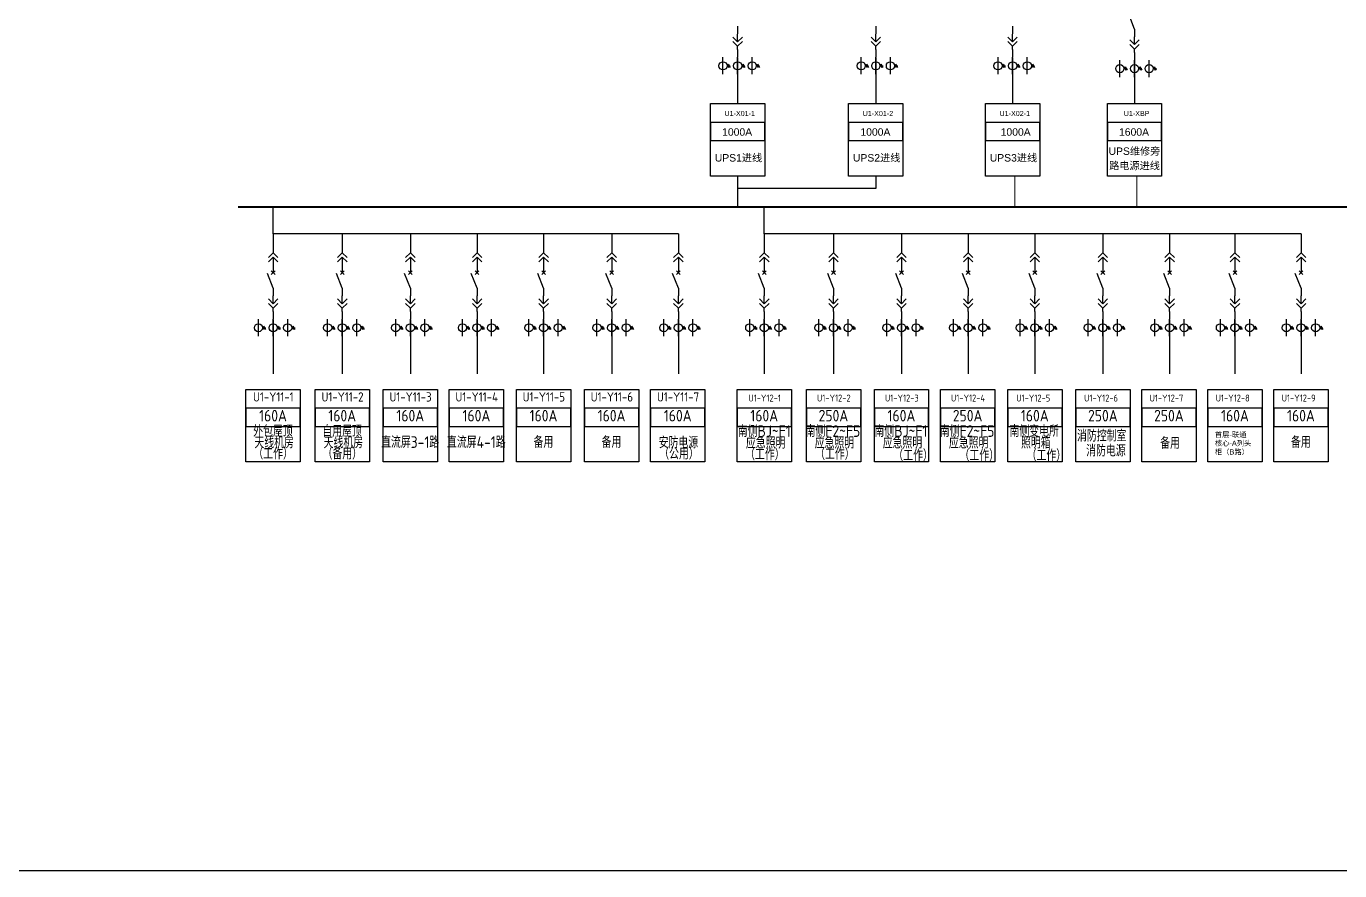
# Model space of a CAD drawing. Header units: millimetres. Extents: x -3460 to -460, y 6070 to 9130.
# Drawn here: x -951.6 to -825.5, y 8243.4 to 8324.5 of the extents above; entities that cross this region are included whole.
import ezdxf
from ezdxf.enums import TextEntityAlignment as Align

# ---------------------------------------------------------------- set-up
doc = ezdxf.new("R2010")
doc.units = ezdxf.units.MM
doc.header["$LTSCALE"] = 1000
doc.header["$MEASUREMENT"] = 0
doc.styles.add('HZSONG', font='gbenor.shx', dxfattribs={"height": 1200, "bigfont": 'gbcbig.shx'})
doc.styles.get("Standard").update_dxf_attribs({"font": 'arial.ttf'})

# ---------------------------------------------------------------- blocks, each defined once
blk = doc.blocks.new('DYDQAA05')
at = {"color": 0}
blk.add_lwpolyline([(0, 0), (0, -7)], dxfattribs=at)
blk = doc.blocks.new('DYDQAA03')
at = {"color": 0}
for points in [[(0, 0), (0, -1.5)], [(-2.12, -3.62), (0, -1.5)], [(-2.12, -5.62), (0, -3.5)], [(2.12, -3.62), (0, -1.5)], [(2.12, -5.62), (0, -3.5)], [(0, -3.5), (0, -7)]]:
    blk.add_lwpolyline(points, dxfattribs=at)
blk = doc.blocks.new('DYDQAA09')
at = {"color": 0}
blk.add_lwpolyline([(0, 0), (0, -3.5)], dxfattribs=at)
blk.add_lwpolyline([(0, 0), (0, -3.5)], dxfattribs=at)
blk.add_lwpolyline([(0, 0), (0, -3.5)], dxfattribs=at)
blk.add_lwpolyline([(0, 0), (0, -3.5)], dxfattribs=at)
blk.add_lwpolyline([(0, 0), (0, -3.5)], dxfattribs=at)
blk.add_lwpolyline([(0, 0), (0, -3.5)], dxfattribs=at)
blk.add_lwpolyline([(0, 0), (0, -3.5)], dxfattribs=at)
blk.add_lwpolyline([(0, 0), (0, -3.5)], dxfattribs=at)
blk.add_lwpolyline([(0, 0), (0, -3.5)], dxfattribs=at)
blk = doc.blocks.new('DYDQ0201')
at = {"color": 0}
for points in [[(0.86, -0.86), (-0.86, 0.86)], [(-0.86, -0.86), (0.86, 0.86)], [(0, -7), (-2.61, -0.37)]]:
    blk.add_lwpolyline(points, dxfattribs=at)
blk = doc.blocks.new('DYDQAA04')
at = {"color": 0}
for points in [[(0, -3.5), (0, 0)], [(-2.12, -1.38), (0, -3.5)], [(-2.12, -3.38), (0, -5.5)], [(2.12, -1.38), (0, -3.5)], [(2.12, -3.38), (0, -5.5)], [(0, -7), (0, -5.5)]]:
    blk.add_lwpolyline(points, dxfattribs=at)
blk = doc.blocks.new('A$C03DD39B5')
for p, q in [((417, 475), (283, 392)), ((417, 422), (283, 339)), ((350, 333), (350, 467))]:
    blk.add_line(p, q)
blk.add_lwpolyline([(700, 167), (0, 167)])
blk.add_circle((350, 167), 167)

msp = doc.modelspace()

# ---------------------------------------------------------------- linework, layer by layer
for p, q in [((-883.33, 8321.47, 14033.71), (-883.33, 8319.83, 14033.71)), ((-870.07, 8321.47, 14033.71), (-870.07, 8319.83, 14033.71)), ((-856.94, 8321.47, 14033.71), (-856.94, 8319.83, 14033.71)), ((-845.24, 8321.21, 1904.64), (-845.24, 8317.07, 1904.64)), ((-883.33, 8319.83, 14033.71), (-883.33, 8317.08, 14033.71)), ((-870.07, 8319.83, 14033.71), (-870.07, 8317.08, 14033.71)), ((-856.94, 8319.83, 14033.71), (-856.94, 8317.08, 14033.71)), ((-883.33, 8310.12, 14033.71), (-883.33, 8307.15, -657.05)), ((-870.07, 8310.12, 14033.71), (-870.07, 8308.93, 1904.64)), ((-870.07, 8308.93, 1904.64), (-883.33, 8308.93, 1904.64)), ((-927.91, 8304.57, -11147.47), (-927.91, 8307.15, -9764.19)), ((-927.91, 8304.57, -11147.47), (-927.91, 8307.15, -9764.19)), ((-880.77, 8304.57, -11147.47), (-880.77, 8307.15, -9764.19)), ((-880.77, 8304.57, -11147.47), (-880.77, 8307.15, -9764.19)), ((-889.02, 8304.57, -2836.78), (-927.91, 8304.57, -11147.52)), ((-829.26, 8304.57, -2836.78), (-880.77, 8304.57, -11147.52)), ((-927.91, 8296.33, -8946.3), (-927.91, 8294.69, -8946.3)), ((-921.27, 8296.33, -8946.3), (-921.27, 8294.69, -8946.3)), ((-914.74, 8296.33, -8946.3), (-914.74, 8294.69, -8946.3)), ((-908.34, 8296.33, -8946.3), (-908.34, 8294.69, -8946.3)), ((-901.95, 8296.33, -6228.2), (-901.95, 8294.69, -6228.2)), ((-895.42, 8296.33, -6228.2), (-895.42, 8294.69, -6228.2)), ((-889.02, 8296.33, -6228.2), (-889.02, 8294.69, -6228.2)), ((-880.77, 8296.33, -8946.3), (-880.77, 8294.69, -8946.3)), ((-874.13, 8296.33, -8946.3), (-874.13, 8294.69, -8946.3)), ((-867.6, 8296.33, -8946.3), (-867.6, 8294.69, -8946.3)), ((-861.2, 8296.33, -8946.3), (-861.2, 8294.69, -8946.3)), ((-854.81, 8296.33, -6228.2), (-854.81, 8294.69, -6228.2)), ((-848.28, 8296.33, -6228.2), (-848.28, 8294.69, -6228.2)), ((-841.87, 8296.33, -6228.2), (-841.87, 8294.69, -6228.2)), ((-835.6, 8296.33, -635.57), (-835.6, 8294.69, -635.57)), ((-829.26, 8296.33, 4957.06), (-829.26, 8294.69, 4957.06)), ((-927.91, 8294.69, -8946.3), (-927.91, 8291.12, -8946.3)), ((-921.27, 8294.69, -8946.3), (-921.27, 8291.12, -8946.3)), ((-914.74, 8294.69, -8946.3), (-914.74, 8291.12, -8946.3)), ((-908.34, 8294.69, -8946.3), (-908.34, 8291.12, -8946.3)), ((-901.95, 8294.69, -6228.2), (-901.95, 8291.12, -6228.2)), ((-895.42, 8294.69, -6228.2), (-895.42, 8291.12, -6228.2)), ((-889.02, 8294.69, -6228.2), (-889.02, 8291.12, -6228.2)), ((-880.77, 8294.69, -8946.3), (-880.77, 8291.12, -8946.3)), ((-874.13, 8294.69, -8946.3), (-874.13, 8291.12, -8946.3)), ((-867.6, 8294.69, -8946.3), (-867.6, 8291.12, -8946.3)), ((-861.2, 8294.69, -8946.3), (-861.2, 8291.12, -8946.3)), ((-854.81, 8294.69, -6228.2), (-854.81, 8291.12, -6228.2)), ((-848.28, 8294.69, -6228.2), (-848.28, 8291.12, -6228.2)), ((-841.87, 8294.69, -6228.2), (-841.87, 8291.12, -6228.2)), ((-835.6, 8294.69, -635.57), (-835.6, 8291.12, -635.57)), ((-829.26, 8294.69, 4957.06), (-829.26, 8291.12, 4957.06))]:
    msp.add_line(p, q)
at = {"lineweight": 20}
for p, q in [((-856.72, 8310.13), (-856.72, 8307.24)), ((-845.02, 8310.11), (-845.02, 8307.12))]:
    msp.add_line(p, q, dxfattribs=at)
at = {"color": 1, "lineweight": 40}
msp.add_line((-931.27, 8307.15, -9764.19), (-769.99, 8307.15, -9764.19), dxfattribs=at)
at = {"color": 1, "lineweight": 30, "ltscale": 0.002916}
msp.add_lwpolyline([(-1320, 8442.28), (-582.33, 8442.28), (-582.33, 8243.43), (-1320, 8243.43)], close=True, dxfattribs=at)
for points, elevation in [([(-885.94, 8317.08), (-880.73, 8317.08), (-880.73, 8310.12), (-885.94, 8310.12)], 14033.71), ([(-872.68, 8317.08), (-867.47, 8317.08), (-867.47, 8310.12), (-872.68, 8310.12)], 14033.71), ([(-859.54, 8317.08), (-854.33, 8317.08), (-854.33, 8310.12), (-859.54, 8310.12)], 14033.71), ([(-847.85, 8317.08), (-842.64, 8317.08), (-842.64, 8310.12), (-847.85, 8310.12)], 14033.71), ([(-885.94, 8313.53), (-880.73, 8313.53), (-880.73, 8315.26), (-885.94, 8315.26)], 14033.71), ([(-872.68, 8313.53), (-867.47, 8313.53), (-867.47, 8315.26), (-872.68, 8315.26)], 14033.71), ([(-859.54, 8313.53), (-854.33, 8313.53), (-854.33, 8315.26), (-859.54, 8315.26)], 14033.71), ([(-847.85, 8313.53), (-842.64, 8313.53), (-842.64, 8315.26), (-847.85, 8315.26)], 14033.71), ([(-930.52, 8289.63), (-925.31, 8289.63), (-925.31, 8282.68), (-930.52, 8282.68)], -9764.24), ([(-923.88, 8289.63), (-918.67, 8289.63), (-918.67, 8282.68), (-923.88, 8282.68)], -9764.24), ([(-917.35, 8289.63), (-912.14, 8289.63), (-912.14, 8282.68), (-917.35, 8282.68)], -9764.24), ([(-911, 8289.63), (-905.79, 8289.63), (-905.79, 8282.68), (-911, 8282.68)], -9764.24), ([(-904.56, 8289.63), (-899.35, 8289.63), (-899.35, 8282.68), (-904.56, 8282.68)], -7046.14), ([(-898.03, 8289.63), (-892.82, 8289.63), (-892.82, 8282.68), (-898.03, 8282.68)], -7046.14), ([(-891.68, 8289.63), (-886.47, 8289.63), (-886.47, 8282.68), (-891.68, 8282.68)], -7046.14), ([(-883.37, 8289.63), (-878.16, 8289.63), (-878.16, 8282.68), (-883.37, 8282.68)], -9764.24), ([(-876.73, 8289.63), (-871.52, 8289.63), (-871.52, 8282.68), (-876.73, 8282.68)], -9764.24), ([(-870.2, 8289.63), (-865, 8289.63), (-865, 8282.68), (-870.2, 8282.68)], -9764.24), ([(-863.85, 8289.63), (-858.65, 8289.63), (-858.65, 8282.68), (-863.85, 8282.68)], -9764.24), ([(-857.41, 8289.63), (-852.2, 8289.63), (-852.2, 8282.68), (-857.41, 8282.68)], -7046.14), ([(-850.88, 8289.63), (-845.67, 8289.63), (-845.67, 8282.68), (-850.88, 8282.68)], -7046.14), ([(-844.53, 8289.63), (-839.32, 8289.63), (-839.32, 8282.68), (-844.53, 8282.68)], -7046.14), ([(-838.2, 8289.63), (-832.99, 8289.63), (-832.99, 8282.68), (-838.2, 8282.68)], -1453.51), ([(-831.87, 8289.63), (-826.66, 8289.63), (-826.66, 8282.68), (-831.87, 8282.68)], 4139.12), ([(-930.52, 8286.08), (-925.31, 8286.08), (-925.31, 8287.82), (-930.52, 8287.82)], -9764.24), ([(-923.88, 8286.08), (-918.67, 8286.08), (-918.67, 8287.82), (-923.88, 8287.82)], -9764.24), ([(-917.35, 8286.08), (-912.14, 8286.08), (-912.14, 8287.82), (-917.35, 8287.82)], -9764.24), ([(-911, 8286.08), (-905.79, 8286.08), (-905.79, 8287.82), (-911, 8287.82)], -9764.24), ([(-904.56, 8286.08), (-899.35, 8286.08), (-899.35, 8287.82), (-904.56, 8287.82)], -7046.14), ([(-898.03, 8286.08), (-892.82, 8286.08), (-892.82, 8287.82), (-898.03, 8287.82)], -7046.14), ([(-891.68, 8286.08), (-886.47, 8286.08), (-886.47, 8287.82), (-891.68, 8287.82)], -7046.14), ([(-883.37, 8286.08), (-878.16, 8286.08), (-878.16, 8287.82), (-883.37, 8287.82)], -9764.24), ([(-876.73, 8286.08), (-871.52, 8286.08), (-871.52, 8287.82), (-876.73, 8287.82)], -9764.24), ([(-870.2, 8286.08), (-865, 8286.08), (-865, 8287.82), (-870.2, 8287.82)], -9764.24), ([(-863.85, 8286.08), (-858.65, 8286.08), (-858.65, 8287.82), (-863.85, 8287.82)], -9764.24), ([(-857.41, 8286.08), (-852.2, 8286.08), (-852.2, 8287.82), (-857.41, 8287.82)], -7046.14), ([(-850.88, 8286.08), (-845.67, 8286.08), (-845.67, 8287.82), (-850.88, 8287.82)], -7046.14), ([(-844.53, 8286.08), (-839.32, 8286.08), (-839.32, 8287.82), (-844.53, 8287.82)], -7046.14), ([(-838.2, 8286.08), (-832.99, 8286.08), (-832.99, 8287.82), (-838.2, 8287.82)], -1453.51), ([(-831.87, 8286.08), (-826.66, 8286.08), (-826.66, 8287.82), (-831.87, 8287.82)], 4139.12)]:
    msp.add_lwpolyline(points, close=True, dxfattribs=dict(elevation=elevation))

# ---------------------------------------------------------------- block references
at = {"xscale": 0.2128954749704126, "yscale": 0.2128954749704126, "zscale": 0.2128954749704126}
for name, p in [('DYDQ0201', (-845.24, 8325.72, -296.57)), ('DYDQAA04', (-883.33, 8323.75, 11832.5)), ('DYDQAA09', (-883.33, 8324.5, 11832.5)), ('DYDQAA04', (-870.07, 8323.75, 11832.5)), ('DYDQAA09', (-870.07, 8324.5, 11832.5)), ('DYDQAA04', (-856.94, 8323.75, 11832.5)), ('DYDQAA09', (-856.94, 8324.5, 11832.5)), ('DYDQAA04', (-845.24, 8323.48, -296.57)), ('DYDQAA09', (-845.24, 8324.23, -296.57)), ('DYDQAA09', (-883.33, 8322.26, 11832.5)), ('DYDQAA09', (-870.07, 8322.26, 11832.5)), ('DYDQAA09', (-856.94, 8322.26, 11832.5)), ('DYDQAA09', (-845.24, 8321.99, -296.57)), ('DYDQAA05', (-927.91, 8304.57, -11147.52)), ('DYDQAA05', (-921.27, 8304.57, -11147.52)), ('DYDQAA05', (-914.74, 8304.57, -11147.52)), ('DYDQAA05', (-908.34, 8304.57, -11147.52)), ('DYDQAA05', (-901.95, 8304.57, -8429.41)), ('DYDQAA05', (-895.42, 8304.57, -8429.41)), ('DYDQAA05', (-889.02, 8304.57, -8429.41)), ('DYDQAA05', (-880.77, 8304.57, -11147.52)), ('DYDQAA05', (-874.13, 8304.57, -11147.52)), ('DYDQAA05', (-867.6, 8304.57, -11147.52)), ('DYDQAA05', (-861.2, 8304.57, -11147.52)), ('DYDQAA05', (-854.81, 8304.57, -8429.41)), ('DYDQAA05', (-848.28, 8304.57, -8429.41)), ('DYDQAA05', (-841.87, 8304.57, -8429.41)), ('DYDQAA05', (-835.6, 8304.57, -2836.78)), ('DYDQAA05', (-829.26, 8304.57, 2755.85)), ('DYDQAA03', (-927.91, 8303.08, -11147.52)), ('DYDQAA03', (-921.27, 8303.08, -11147.52)), ('DYDQAA03', (-914.74, 8303.08, -11147.52)), ('DYDQAA03', (-908.34, 8303.08, -11147.52)), ('DYDQAA03', (-901.95, 8303.08, -8429.41)), ('DYDQAA03', (-895.42, 8303.08, -8429.41)), ('DYDQAA03', (-889.02, 8303.08, -8429.41)), ('DYDQAA03', (-880.77, 8303.08, -11147.52)), ('DYDQAA03', (-874.13, 8303.08, -11147.52)), ('DYDQAA03', (-867.6, 8303.08, -11147.52)), ('DYDQAA03', (-861.2, 8303.08, -11147.52)), ('DYDQAA03', (-854.81, 8303.08, -8429.41)), ('DYDQAA03', (-848.28, 8303.08, -8429.41)), ('DYDQAA03', (-841.87, 8303.08, -8429.41)), ('DYDQAA03', (-835.6, 8303.08, -2836.78)), ('DYDQAA03', (-829.26, 8303.08, 2755.85)), ('DYDQ0201', (-927.91, 8300.84, -11147.52)), ('DYDQAA09', (-927.91, 8301.59, -11147.52)), ('DYDQ0201', (-921.27, 8300.84, -11147.52)), ('DYDQAA09', (-921.27, 8301.59, -11147.52)), ('DYDQ0201', (-914.74, 8300.84, -11147.52)), ('DYDQAA09', (-914.74, 8301.59, -11147.52)), ('DYDQ0201', (-908.34, 8300.84, -11147.52)), ('DYDQAA09', (-908.34, 8301.59, -11147.52)), ('DYDQ0201', (-901.95, 8300.84, -8429.41)), ('DYDQAA09', (-901.95, 8301.59, -8429.41)), ('DYDQ0201', (-895.42, 8300.84, -8429.41)), ('DYDQAA09', (-895.42, 8301.59, -8429.41)), ('DYDQ0201', (-889.02, 8300.84, -8429.41)), ('DYDQAA09', (-889.02, 8301.59, -8429.41)), ('DYDQ0201', (-880.77, 8300.84, -11147.52)), ('DYDQAA09', (-880.77, 8301.59, -11147.52)), ('DYDQ0201', (-874.13, 8300.84, -11147.52)), ('DYDQAA09', (-874.13, 8301.59, -11147.52)), ('DYDQ0201', (-867.6, 8300.84, -11147.52)), ('DYDQAA09', (-867.6, 8301.59, -11147.52)), ('DYDQ0201', (-861.2, 8300.84, -11147.52)), ('DYDQAA09', (-861.2, 8301.59, -11147.52)), ('DYDQ0201', (-854.81, 8300.84, -8429.41)), ('DYDQAA09', (-854.81, 8301.59, -8429.41)), ('DYDQ0201', (-848.28, 8300.84, -8429.41)), ('DYDQAA09', (-848.28, 8301.59, -8429.41)), ('DYDQ0201', (-841.87, 8300.84, -8429.41)), ('DYDQAA09', (-841.87, 8301.59, -8429.41)), ('DYDQ0201', (-835.6, 8300.84, -2836.78)), ('DYDQAA09', (-835.6, 8301.59, -2836.78)), ('DYDQ0201', (-829.26, 8300.84, 2755.85)), ('DYDQAA09', (-829.26, 8301.59, 2755.85)), ('DYDQAA04', (-927.91, 8298.61, -11147.52)), ('DYDQAA09', (-927.91, 8299.35, -11147.52)), ('DYDQAA04', (-921.27, 8298.61, -11147.52)), ('DYDQAA09', (-921.27, 8299.35, -11147.52)), ('DYDQAA04', (-914.74, 8298.61, -11147.52)), ('DYDQAA09', (-914.74, 8299.35, -11147.52)), ('DYDQAA04', (-908.34, 8298.61, -11147.52)), ('DYDQAA09', (-908.34, 8299.35, -11147.52)), ('DYDQAA04', (-901.95, 8298.61, -8429.41)), ('DYDQAA09', (-901.95, 8299.35, -8429.41)), ('DYDQAA04', (-895.42, 8298.61, -8429.41)), ('DYDQAA09', (-895.42, 8299.35, -8429.41)), ('DYDQAA04', (-889.02, 8298.61, -8429.41)), ('DYDQAA09', (-889.02, 8299.35, -8429.41)), ('DYDQAA04', (-880.77, 8298.61, -11147.52)), ('DYDQAA09', (-880.77, 8299.35, -11147.52)), ('DYDQAA04', (-874.13, 8298.61, -11147.52)), ('DYDQAA09', (-874.13, 8299.35, -11147.52)), ('DYDQAA04', (-867.6, 8298.61, -11147.52)), ('DYDQAA09', (-867.6, 8299.35, -11147.52)), ('DYDQAA04', (-861.2, 8298.61, -11147.52)), ('DYDQAA09', (-861.2, 8299.35, -11147.52)), ('DYDQAA04', (-854.81, 8298.61, -8429.41)), ('DYDQAA09', (-854.81, 8299.35, -8429.41)), ('DYDQAA04', (-848.28, 8298.61, -8429.41)), ('DYDQAA09', (-848.28, 8299.35, -8429.41)), ('DYDQAA04', (-841.87, 8298.61, -8429.41)), ('DYDQAA09', (-841.87, 8299.35, -8429.41)), ('DYDQAA04', (-835.6, 8298.61, -2836.78)), ('DYDQAA09', (-835.6, 8299.35, -2836.78)), ('DYDQAA04', (-829.26, 8298.61, 2755.85)), ('DYDQAA09', (-829.26, 8299.35, 2755.85)), ('DYDQAA09', (-927.91, 8297.12, -11147.52)), ('DYDQAA09', (-921.27, 8297.12, -11147.52)), ('DYDQAA09', (-914.74, 8297.12, -11147.52)), ('DYDQAA09', (-908.34, 8297.12, -11147.52)), ('DYDQAA09', (-901.95, 8297.12, -8429.41)), ('DYDQAA09', (-895.42, 8297.12, -8429.41)), ('DYDQAA09', (-889.02, 8297.12, -8429.41)), ('DYDQAA09', (-880.77, 8297.12, -11147.52)), ('DYDQAA09', (-874.13, 8297.12, -11147.52)), ('DYDQAA09', (-867.6, 8297.12, -11147.52)), ('DYDQAA09', (-861.2, 8297.12, -11147.52)), ('DYDQAA09', (-854.81, 8297.12, -8429.41)), ('DYDQAA09', (-848.28, 8297.12, -8429.41)), ('DYDQAA09', (-841.87, 8297.12, -8429.41)), ('DYDQAA09', (-835.6, 8297.12, -2836.78)), ('DYDQAA09', (-829.26, 8297.12, 2755.85))]:
    msp.add_blockref(name, p, dxfattribs=at)
at = {"linetype": 'Continuous', "xscale": 0.002338875, "yscale": 0.002338875, "zscale": 0.002338875, "rotation": 270}
for p in [(-885.13, 8321.52, 14033.71), (-883.72, 8321.52, 14033.71), (-882.32, 8321.52, 14033.71), (-871.86, 8321.52, 14033.71), (-870.46, 8321.52, 14033.71), (-869.06, 8321.52, 14033.71), (-858.73, 8321.52, 14033.71), (-857.33, 8321.52, 14033.71), (-855.92, 8321.52, 14033.71), (-847.04, 8321.25, 1904.64), (-845.63, 8321.25, 1904.64), (-844.23, 8321.25, 1904.64), (-929.71, 8296.37, -8946.3), (-928.3, 8296.37, -8946.3), (-926.9, 8296.37, -8946.3), (-923.07, 8296.37, -8946.3), (-921.66, 8296.37, -8946.3), (-920.26, 8296.37, -8946.3), (-916.54, 8296.37, -8946.3), (-915.13, 8296.37, -8946.3), (-913.73, 8296.37, -8946.3), (-910.13, 8296.37, -8946.3), (-908.73, 8296.37, -8946.3), (-907.33, 8296.37, -8946.3), (-903.75, 8296.37, -6228.2), (-902.34, 8296.37, -6228.2), (-900.94, 8296.37, -6228.2), (-897.22, 8296.37, -6228.2), (-895.81, 8296.37, -6228.2), (-894.41, 8296.37, -6228.2), (-890.81, 8296.37, -6228.2), (-889.41, 8296.37, -6228.2), (-888.01, 8296.37, -6228.2), (-882.56, 8296.37, -8946.3), (-881.16, 8296.37, -8946.3), (-879.75, 8296.37, -8946.3), (-875.92, 8296.37, -8946.3), (-874.52, 8296.37, -8946.3), (-873.12, 8296.37, -8946.3), (-869.39, 8296.37, -8946.3), (-867.99, 8296.37, -8946.3), (-866.59, 8296.37, -8946.3), (-862.99, 8296.37, -8946.3), (-861.59, 8296.37, -8946.3), (-860.18, 8296.37, -8946.3), (-856.6, 8296.37, -6228.2), (-855.2, 8296.37, -6228.2), (-853.79, 8296.37, -6228.2), (-850.07, 8296.37, -6228.2), (-848.67, 8296.37, -6228.2), (-847.26, 8296.37, -6228.2), (-843.67, 8296.37, -6228.2), (-842.26, 8296.37, -6228.2), (-840.86, 8296.37, -6228.2), (-837.39, 8296.37, -635.57), (-835.99, 8296.37, -635.57), (-834.58, 8296.37, -635.57), (-831.06, 8296.37, 4957.06), (-829.65, 8296.37, 4957.06), (-828.25, 8296.37, 4957.06)]:
    msp.add_blockref('A$C03DD39B5', p, dxfattribs=at)

# ---------------------------------------------------------------- texts
for s, p in [('U1-X01-1', (-883.13, 8315.88, 16234.93)), ('U1-X01-2', (-869.87, 8315.88, 16234.93)), ('U1-X02-1', (-856.73, 8315.88, 16234.93)), ('U1-XBP', (-845.04, 8315.88, 15260.62))]:
    msp.add_text(s, height=0.49).set_placement(p, align=Align.CENTER)
at = {"lineweight": 0}
for s, p in [('1000A', (-883.38, 8313.99, 13468.33)), ('1000A', (-870.11, 8313.99, 13468.33)), ('1000A', (-856.65, 8313.99, 13468.33)), ('1600A', (-845.29, 8313.99, 12494.02)), ('UPS1进线', (-883.25, 8311.51, 12902.99)), ('UPS2进线', (-869.99, 8311.51, 12902.99)), ('UPS3进线', (-856.86, 8311.51, 12902.99)), ('UPS维修旁', (-845.25, 8312.15, 9727.47)), ('路电源进线', (-845.24, 8310.76, 9727.47))]:
    msp.add_text(s, height=0.713, dxfattribs=at).set_placement(p, align=Align.CENTER)
at = {"color": 7, "lineweight": 0, "style": 'HZSONG'}
for s, height, p in [('U1-Y11-1', 0.891, (-927.89, 8288.47, -11147.52)), ('U1-Y11-2', 0.891, (-921.25, 8288.47, -11147.52)), ('U1-Y11-3', 0.891, (-914.72, 8288.47, -11147.52)), ('U1-Y11-4', 0.891, (-908.37, 8288.47, -11147.52)), ('U1-Y11-5', 0.891, (-901.93, 8288.47, -8429.41)), ('U1-Y11-6', 0.891, (-895.4, 8288.47, -8429.41)), ('U1-Y11-7', 0.891, (-889.05, 8288.47, -8429.41)), ('U1-Y12-1', 0.668, (-880.74, 8288.47, -11147.52)), ('U1-Y12-2', 0.668, (-874.1, 8288.47, -11147.52)), ('U1-Y12-3', 0.668, (-867.57, 8288.47, -11147.52)), ('U1-Y12-4', 0.668, (-861.22, 8288.47, -11147.52)), ('U1-Y12-5', 0.668, (-854.96, 8288.47, -11147.52)), ('U1-Y12-6', 0.668, (-848.45, 8288.47, -11147.52)), ('U1-Y12-7', 0.668, (-842.18, 8288.47, -11147.52)), ('U1-Y12-8', 0.668, (-835.82, 8288.47, -11147.52)), ('U1-Y12-9', 0.668, (-829.49, 8288.47, -5554.89)), ('160A', 1.114, (-927.92, 8286.56, -11147.52)), ('160A', 1.114, (-921.28, 8286.56, -11147.52)), ('160A', 1.114, (-914.75, 8286.56, -11147.52)), ('160A', 1.114, (-908.4, 8286.56, -11147.52)), ('160A', 1.114, (-901.96, 8286.56, -8429.41)), ('160A', 1.114, (-895.43, 8286.56, -8429.41)), ('160A', 1.114, (-889.08, 8286.56, -8429.41)), ('160A', 1.114, (-880.78, 8286.56, -11147.52)), ('250A', 1.114, (-874.14, 8286.56, -11147.52)), ('160A', 1.114, (-867.61, 8286.56, -11147.52)), ('250A', 1.114, (-861.26, 8286.56, -11147.52)), ('160A', 1.114, (-854.81, 8286.56, -8429.41)), ('250A', 1.114, (-848.28, 8286.56, -8429.41)), ('250A', 1.114, (-841.94, 8286.56, -8429.41)), ('160A', 1.114, (-835.6, 8286.56, -2836.78)), ('160A', 1.114, (-829.27, 8286.56, 2755.85)), ('外包屋顶', 1.114, (-927.93, 8285.08, -7718.31)), ('自用屋顶', 1.114, (-921.29, 8285.08, -7718.31)), ('南侧BJ~F1', 1.114, (-880.78, 8285.07, -10768.72)), ('南侧F2~F5', 1.114, (-874.19, 8285.08, 416.54)), ('南侧BJ~F1', 1.114, (-867.66, 8285.08, 416.54)), ('南侧F2~F5', 1.114, (-861.31, 8285.08, 11601.8)), ('南侧变电所', 1.114, (-854.87, 8285.08, 25505.17)), ('消防控制室', 1.114, (-848.39, 8284.63, -5000.21)), ('天线机房', 1.114, (-927.81, 8283.98, -7718.31)), ('天线机房', 1.114, (-921.17, 8283.98, -7718.31)), ('直流屏3-1路', 1.114, (-914.76, 8284.02, -7718.31)), ('直流屏4-1路', 1.114, (-908.41, 8284.02, -7718.31)), ('备用', 1.114, (-901.97, 8284.02, -5000.21)), ('备用', 1.114, (-895.44, 8284.02, -5000.21)), ('安防电源', 1.114, (-889.02, 8283.98, -2331.68)), ('应急照明', 1.114, (-880.64, 8283.95, -10642.42)), ('应急照明', 1.114, (-874.04, 8283.96, 542.84)), ('应急照明', 1.114, (-867.51, 8283.96, 542.84)), ('应急照明', 1.114, (-861.16, 8283.96, 11728.1)), ('照明箱', 1.114, (-854.72, 8283.96, 25631.47)), ('备用', 1.114, (-841.83, 8283.93, -5000.21)), ('备用', 1.114, (-829.28, 8284.02, 6185.05)), ('（工作）', 1.114, (-927.91, 8282.92, 386.42)), ('（备用）', 1.114, (-921.27, 8282.92, 386.42)), ('（公用）', 1.114, (-888.96, 8282.92, 230)), ('（工作）', 1.114, (-880.72, 8282.84, -9887.77)), ('（工作）', 1.114, (-874, 8282.88, -9887.77)), ('（工作）', 1.114, (-866.49, 8282.75, -19652.01)), ('（工作）', 1.114, (-860.14, 8282.75, -19652.01)), ('（工作）', 1.114, (-853.7, 8282.75, -16933.91))]:
    msp.add_text(s, height=height, dxfattribs=at).set_placement(p, align=Align.CENTER)
at = {"color": 7, "lineweight": 30, "insert": (-837.53, 8285.55), "char_height": 0.5, "width": 3.5273, "attachment_point": 1}
msp.add_mtext('首层-联通核心-A列头柜（B路）', dxfattribs=at)
at = {"color": 7, "lineweight": 0, "insert": (-849.88, 8284.31, -11311.83), "char_height": 1.114, "width": 0.000000001, "attachment_point": 1, "style": 'HZSONG'}
msp.add_mtext('消防电源', dxfattribs=at)

doc.saveas('drawing.dxf')
